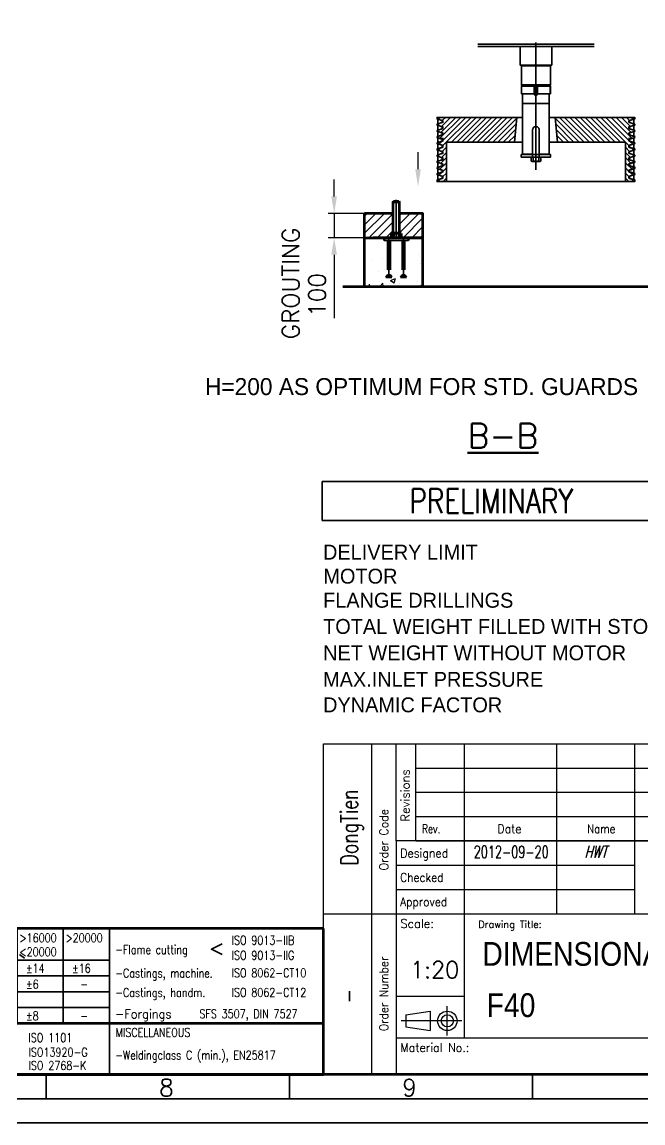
# Model space of a CAD drawing. Extents: x 0 to 11880, y 0 to 8400.
# Drawn here: x 6840 to 9395, y 0 to 4528 of the extents above; entities that cross this region are included whole.
import ezdxf
from ezdxf.enums import TextEntityAlignment as Align

# ---------------------------------------------------------------- set-up
doc = ezdxf.new("R2010")
doc.units = 0
doc.header["$LTSCALE"] = 20
for name, pattern in [('ACAD_ISO02W100', [15, 12, -3]), ('ACAD_ISO08W100', [36, 24, -3, 6, -3]), ('DASHDOT', [1.2, 1, -0.095, 0.01, -0.095])]:
    doc.linetypes.add(name, pattern=pattern)
doc.layers.get('0').update_dxf_attribs({"linetype": 'CONTINUOUS'})
doc.layers.get('DEFPOINTS').update_dxf_attribs({"linetype": 'CONTINUOUS'})
for name, color, linetype in [('10', 3, 'CONTINUOUS'), ('20', 4, 'CONTINUOUS'), ('AHL-CON-35', 3, 'CONTINUOUS'), ('schriftfeld', 7, 'CONTINUOUS')]:
    doc.layers.add(name, color=color, linetype=linetype)
for name, color, linetype, lineweight in [('M_EQUIP_D1', 3, 'CONTINUOUS', 35), ('M_EQUIP_E3', 3, 'CONTINUOUS', 35), ('M_EQUIP_E5', 2, 'ACAD_ISO02W100', 50), ('M_EQUIP_E7', 7, 'CONTINUOUS', 70), ('M_EQUIP_H_', 4, 'CONTINUOUS', 25), ('M_EQUIP_TA5', 2, 'CONTINUOUS', 50), ('Y_______B1', 3, 'CONTINUOUS', 35)]:
    doc.layers.add(name, color=color, linetype=linetype, lineweight=lineweight)
doc.styles.add('Drawing NO', font='arial.ttf')
doc.styles.add('S', font='simplex.shx', dxfattribs={"width": 0.8})
doc.styles.add('SIMPLEX', font='simplex.shx')
doc.styles.add('TXT', font='TXT')
doc.dimstyles.new('NORDIC', dxfattribs={"dimscale": 20, "dimtxt": 3.5, "dimasz": 3.5, "dimexe": 1.25, "dimexo": 0, "dimgap": 0.6, "dimtad": 0, "dimdec": 0, "dimdsep": 46, "dimtxsty": 'SIMPLEX', "dimcen": 0, "dimclrd": 3, "dimclre": 3, "dimclrt": 3, "dimadec": 0, "dimazin": 0, "dimtfac": 1, "dimtdec": 3, "dimtmove": 0, "dimatfit": 3, "dimfxl": 1, "dimtvp": 1, "dimtolj": 1, "dimtzin": 0, "dimarcsym": 0})

# ---------------------------------------------------------------- blocks, each defined once
blk = doc.blocks.new('*X10')
at = {"color": 0, "linetype": 'Continuous'}
for p, q in [((21123.6, 13363), (21123.6, 13363)), ((21220.5, 13396.5), (21220.5, 13396.5)), ((21273.9, 13378.2), (21273.9, 13378.2)), ((21084.4, 13353.3), (21084.4, 13353.3)), ((21145.1, 13313.1), (21145.1, 13313.1)), ((21282.2, 13340), (21282.2, 13340)), ((21283.8, 13356.2), (21283.8, 13356.2)), ((21107.3, 13310), (21107.3, 13310)), ((21157.9, 13272.4), (21178.9, 13280.5)), ((21157.9, 13272.4), (21172.8, 13262.4)), ((21172.9, 13262.3), (21178.9, 13280.5)), ((21270, 13269.8), (21270, 13269.8)), ((21072.2, 13253.5), (21071.6, 13256.7)), ((21071.6, 13253.6), (21072.2, 13253.5)), ((21113.6, 13248), (21126.9, 13261.8)), ((21128.5, 13248), (21126.9, 13261.8)), ((21194.9, 13259.9), (21194.9, 13259.9)), ((21279.3, 13248), (21283.9, 13253.5)), ((21284.9, 13248), (21283.9, 13253.5))]:
    blk.add_line(p, q, dxfattribs=at)
blk = doc.blocks.new('*D50')
at = {"layer": 'DEFPOINTS', "color": 0, "linetype": 'Continuous', "lineweight": 25, "transparency": 16777216}
for p in [(8249.7, 3741), (8124.3, 3641), (8249.7, 3641)]:
    blk.add_point(p, dxfattribs=at)
at = {"layer": 'M_EQUIP_D1', "color": 3, "linetype": 'Continuous', "lineweight": -2, "transparency": 16777216}
for p, q in [((8124.3, 3811), (8124.3, 3881)), ((8249.7, 3741), (8099.3, 3741)), ((8124.3, 3741), (8124.3, 3641)), ((8249.7, 3641), (8099.3, 3641)), ((8124.3, 3571), (8124.3, 3310.4))]:
    blk.add_line(p, q, dxfattribs=at)
at = {"layer": 'M_EQUIP_D1', "color": 3, "linetype": 'Continuous', "lineweight": 25, "transparency": 16777216}
for points in [[(8112.7, 3811), (8136, 3811), (8124.3, 3741)], [(8112.7, 3571), (8136, 3571), (8124.3, 3641)]]:
    blk.add_solid(points, dxfattribs=at)
at = {"layer": 'M_EQUIP_D1', "color": 3, "linetype": 'Continuous', "transparency": 16777216, "insert": (8054.3, 3405.7), "char_height": 70, "attachment_point": 5, "rotation": 90, "style": 'SIMPLEX'}
blk.add_mtext('\\A1;100', dxfattribs=at)
blk = doc.blocks.new('AS_STATUS2')
at = {"color": 7, "linetype": 'Continuous'}
for p, q in [((-35, 4), (35, 4)), ((-35, 4), (-35, -4)), ((35, 4), (35, -4)), ((-35, -4), (35, -4))]:
    blk.add_line(p, q, dxfattribs=at)
at = {"color": 2, "linetype": 'Continuous', "style": 'S', "width": 0.8}
blk.add_attdef('STATUS', text='', height=5, dxfattribs=at).set_placement((-0.16, 0), align=Align.MIDDLE)
blk = doc.blocks.new('A$C29D363F0')
at = {"color": 3, "linetype": 'Continuous', "lineweight": 35}
for p, q in [((347, 10), (347, 5)), ((397, 10), (397, 5)), ((447, 10), (447, 5))]:
    blk.add_line(p, q, dxfattribs=at)
for points in [[(594, 0), (0, 0), (0, 420), (594, 420)], [(589, 5), (15, 5), (15, 415), (589, 415)]]:
    blk.add_lwpolyline(points, close=True, dxfattribs=at)
at = {"color": 7, "linetype": 'Continuous', "lineweight": 70}
blk.add_lwpolyline([(584, 10), (20, 10), (20, 410), (584, 410)], close=True, dxfattribs=at)
at = {"color": 3, "linetype": 'Continuous', "lineweight": 35, "style": 'S'}
for s, p in [('8', (370.21, 5.51)), ('9', (420.21, 5.51))]:
    blk.add_text(s, height=3.5, dxfattribs=at).set_placement(p)
blk = doc.blocks.new('A$C6EAD2A84')
at = {"layer": '10', "color": 3}
blk.add_line((0, 68), (180, 68), dxfattribs=at)
at = {"layer": 'schriftfeld', "color": 3}
for p, q in [((0, 0), (0, 68)), ((10, 0), (10, 68)), ((15, 48), (15, 68)), ((19, 48), (19, 68)), ((29, 68), (29, 7.5)), ((48, 68), (48, 33)), ((64, 68), (64, 33)), ((19, 48), (179, 48)), ((0, 33), (180, 33)), ((29, 16), (15, 16)), ((17, 12.25), (22, 13)), ((17, 12.25), (17, 9.75)), ((22, 13), (22, 9)), ((17, 9.75), (22, 9)), ((15, 7.5), (180, 7.5)), ((15, 0), (0, 0))]:
    blk.add_line(p, q, dxfattribs=at)
at = {"layer": 'schriftfeld', "color": 4}
for p, q in [((19, 63), (141, 63)), ((19, 58), (141, 58)), ((19, 53), (141, 53)), ((15, 43), (64, 43)), ((15, 38), (64, 38))]:
    blk.add_line(p, q, dxfattribs=at)
at = {"layer": 'schriftfeld', "color": 1}
for p, q in [((15, 48), (15, 0)), ((180, 48), (15, 48)), ((15, 0), (180, 0)), ((15, 0), (180, 0))]:
    blk.add_line(p, q, dxfattribs=at)
at = {"layer": 'schriftfeld', "color": 4, "linetype": 'DASHDOT'}
for p, q in [((25.5, 8), (25.5, 14)), ((23, 11), (16, 11)), ((28.5, 11), (22.5, 11))]:
    blk.add_line(p, q, dxfattribs=at)
at = {"layer": 'schriftfeld', "color": 3}
for radius in [2, 1.25]:
    blk.add_circle((25.5, 11), radius, dxfattribs=at)
at = {"layer": 'schriftfeld', "color": 4, "style": 'SIMPLEX', "width": 0.979218}
blk.add_text('Revisions', height=1.8, rotation=90, dxfattribs=at).set_placement((17.75, 51.94))
at = {"layer": 'schriftfeld', "color": 4, "style": 'SIMPLEX'}
for s, width, p in [('Order Code', 0.920666, (13.34, 48.25)), ('Order Number', 0.895801, (13.34, 16.54))]:
    blk.add_text(s, height=1.8, rotation=90, dxfattribs=dict(at, width=width)).set_placement(p, align=Align.CENTER)
for s, height, width, p in [(' Rev.', 1.8, 0.753846, (19.37, 49.6)), ('Date', 1.8, 0.913107, (35.82, 49.6)), ('Name', 1.8, 0.84165, (54.3, 49.6)), ('Designed', 1.8, 0.920189, (15.82, 44.6)), ('Checked', 1.8, 0.890323, (15.82, 39.6)), ('Approved', 1.8, 0.890323, (15.82, 34.6)), ('Scale:', 1.8, 0.962526, (15.84, 30.1)), ('Drawing Title:', 1.5, 0.972519, (31.86, 30.1)), ('Material No.:', 1.8, 0.929773, (15.83, 4.6))]:
    blk.add_text(s, height=height, dxfattribs=dict(at, width=width)).set_placement(p)
blk = doc.blocks.new('AS_GENTOL_EN_M_C1')
at = {"color": 3, "linetype": 'Continuous', "lineweight": 35}
for p, q in [((-175, 30), (-175, 23.5)), ((-163, 30), (-163, 10.5)), ((-154, 30), (-154, 10.5)), ((-145, 30), (-145, 0)), ((-136, 30), (-136, 10.5)), ((-127, 30), (-127, 10.5)), ((-118, 30), (-118, 10.5)), ((-109, 30), (-109, 10.5)), ((-100, 30), (-100, 10.5)), ((-91, 30), (-91, 0)), ((-82, 30), (-82, 10.5)), ((-72.5, 30), (-72.5, 10.5)), ((-63, 30), (-63, 10.5)), ((-53.5, 30), (-53.5, 10.5)), ((-44, 30), (-44, 0)), ((-210, 23.5), (-44, 23.5)), ((-161.17, 24.76), (-160.1, 24)), ((-152.12, 24.67), (-150.96, 23.89)), ((-143.11, 24.73), (-141.98, 23.99)), ((-134.1, 24.64), (-133.01, 23.93)), ((-125.34, 24.64), (-124.3, 23.98)), ((-117.01, 24.71), (-115.94, 23.91)), ((-108.07, 24.71), (-106.96, 23.93)), ((-99.07, 24.71), (-97.96, 23.93)), ((-90.07, 24.71), (-88.96, 23.93)), ((-81.51, 24.67), (-80.51, 23.91)), ((-72.01, 24.67), (-71.01, 23.91)), ((-62.51, 24.67), (-61.51, 23.91)), ((-210, 20.25), (-44, 20.25)), ((-210, 17), (-44, 17)), ((-210, 13.75), (-44, 13.75)), ((-148.98, 1.3), (-147.92, 2.12))]:
    blk.add_line(p, q, dxfattribs=at)
at = {"color": 7, "linetype": 'Continuous', "lineweight": 70}
blk.add_line((-210, 10.5), (0, 10.5), dxfattribs=at)
blk.add_lwpolyline([(0, 30), (-210, 30), (-210, 0), (0, 0)], close=True, dxfattribs=at)
at = {"color": 3, "linetype": 'Continuous', "lineweight": 35}
blk.add_lwpolyline([(-20.8, 26.84), (-23.03, 25.73), (-20.8, 24.62)], dxfattribs=at)
at = {"color": 7, "linetype": 'Continuous', "lineweight": 70, "style": 'S', "width": 0.8}
blk.add_text('GENERAL TOLERANCES', height=2, dxfattribs=at).set_placement((-209.31, 27.14))
at = {"color": 3, "linetype": 'Continuous', "lineweight": 35, "style": 'S', "width": 0.8}
for s, p in [('Nominal', (-174.03, 26.94)), ('>0.5', (-161.2, 27.16)), ('>3', (-152.13, 27.16)), ('>6', (-143.12, 27.16)), ('>30', (-134.2, 27.16)), ('>120', (-125.4, 27.16)), ('>400', (-117.1, 27.16)), ('>1000', (-108.1, 27.16)), ('>2000', (-99.1, 27.16)), ('>4000', (-90.1, 27.16)), ('>8000', (-81.54, 27.16)), ('>12000', (-72.04, 27.16)), ('>16000', (-62.54, 27.16)), ('>20000', (-53.04, 27.16)), ('ISO 9013-IIB', (-18.89, 26.67)), ('measure', (-174.03, 24.35)), ('<3', (-161.21, 24.35)), ('<6', (-152.16, 24.35)), ('<30', (-143.12, 24.34)), ('<120', (-134.2, 24.34)), ('<400', (-125.4, 24.34)), ('<1000', (-117.1, 24.32)), ('<2000', (-108.1, 24.32)), ('<4000', (-99.1, 24.32)), ('<8000', (-90.1, 24.32)), ('<12000', (-81.54, 24.28)), ('<16000', (-72.04, 24.28)), ('<20000', (-62.54, 24.28)), ('-Flame cutting', (-42.82, 24.75)), ('ISO 9013-IIG', (-18.89, 23.57)), ('-Welding', (-208.3, 21.03)), ('%%p1', (-161.19, 20.91)), ('%%p1', (-152.14, 20.91)), ('%%p1', (-143.14, 20.91)), ('%%p2', (-134.17, 20.91)), ('%%p2', (-125.12, 20.91)), ('%%p3', (-116.13, 20.91)), ('%%p4', (-107.13, 20.91)), ('%%p6', (-98.13, 20.91)), ('%%p8', (-89.13, 20.91)), ('%%p10', (-80.19, 20.91)), ('%%p12', (-70.69, 20.91)), ('%%p14', (-61.19, 20.91)), ('%%p16', (-51.69, 20.91)), ('ISO13920-B', (-180.55, 20.67)), ('-Castings, machine.', (-42.82, 19.93)), ('ISO 8062-CT10', (-18.89, 19.96)), ('-Machining', (-208.3, 17.6)), ('ISO 2768-m', (-180.54, 17.73)), ('%%p0.1', (-161.19, 17.63)), ('%%p0.1', (-152.14, 17.63)), ('%%p0.2', (-143.14, 17.63)), ('%%p0.3', (-134.15, 17.63)), ('%%p0.5', (-125.13, 17.63)), ('%%p0.8', (-116.12, 17.63)), ('%%p1.2', (-107.14, 17.63)), ('%%p2', (-98.12, 17.63)), ('%%p3', (-89.12, 17.63)), ('%%p4', (-80.22, 17.63)), ('%%p5', (-70.72, 17.63)), ('%%p6', (-61.18, 17.63)), ('-', (-49.99, 17.63)), ('-Chamfers, radius', (-208.29, 14.54)), ('ISO 2768-m', (-180.54, 14.48)), ('%%p0.2', (-161.19, 14.38)), ('%%p0.5', (-152.14, 14.38)), ('%%p1.0', (-143.14, 14.38)), ('-Castings, handm.', (-42.82, 15.92)), ('ISO 8062-CT12', (-18.89, 15.95)), ('-Cutting, bending', (-208.29, 11.27)), ('ISO 2768-c', (-180.56, 11.15)), ('%%p0.2', (-161.19, 11.13)), ('%%p0.3', (-152.14, 11.13)), ('%%p0.5', (-143.14, 11.13)), ('%%p0.8', (-134.15, 11.13)), ('%%p1.2', (-125.13, 11.13)), ('%%p2', (-116.12, 11.13)), ('%%p3', (-107.12, 11.13)), ('%%p4', (-98.12, 11.13)), ('%%p5', (-89.12, 11.13)), ('%%p6', (-80.22, 11.13)), ('%%p7', (-70.72, 11.13)), ('%%p8', (-61.18, 11.13)), ('-', (-49.99, 11.13)), ('SFS 3507, DIN 7527', (-25.49, 11.55)), ('-Surface roughness ', (-132.34, 6.71)), ('ISO 1302-Ra', (-106.51, 6.66)), ('-Symbols', (-78.17, 6.65)), ('ISO 1101', (-60.68, 6.65)), ('-Welding', (-208.3, 4.57)), ('ISO13920-B', (-194.65, 4.48)), ('-Bending<', (-178.51, 2.98)), ('ISO 2768-c', (-166.12, 4.5)), ('s<4', (-150.22, 4.5)), ('-Welding symbols', (-132.33, 3.73)), ('ISO 2553', (-106.51, 3.62)), ('-Welding', (-78.16, 3.64)), ('ISO13920-G', (-60.67, 3.64)), ('-Weldingclass C (min.), EN25817', (-42.82, 3.06)), ('-Machining', (-208.29, 1.55)), ('ISO 2768-m', (-194.63, 1.55)), ('ISO 2768-v', (-166.12, 1.68)), ('s>4', (-150.22, 1.68)), ('-Tolerancing', (-132.33, 0.98)), ('ISO 8015', (-106.51, 0.87)), ('-Machining', (-78.16, 0.91)), ('ISO 2768-K', (-60.67, 0.9))]:
    blk.add_text(s, height=1.8, dxfattribs=at).set_placement(p)
at = {"color": 2, "linetype": 'Continuous', "lineweight": 50, "style": 'S', "width": 0.8}
for s, p in [('LINEAR DIMENSIONS', (-209.42, 24.15)), ('ANGULAR DIMENSIONS', (-209.49, 7.83)), ('SYMBOLS', (-144.46, 7.86)), ('GEOM.TOL.', (-90.19, 7.77)), ('MISCELLANEOUS', (-42.72, 7.72))]:
    blk.add_text(s, height=1.8, dxfattribs=at).set_placement(p)
at = {"color": 3, "linetype": 'Continuous', "lineweight": 35, "style": 'S', "width": 0.889648}
blk.add_text('-Forgings', height=1.8, dxfattribs=at).set_placement((-42.85, 11.52), (-31.26, 11.52), align=Align.FIT)

msp = doc.modelspace()

# ---------------------------------------------------------------- linework, layer by layer
at = {"color": 3, "linetype": 'ByBlock'}
msp.add_line((8469.7, 3922.7), (8469.7, 3992.7), dxfattribs=at)
msp.add_solid([(8458, 3922.7), (8481.3, 3922.7), (8469.7, 3852.7)], dxfattribs=at)
at = {"layer": 'M_EQUIP_E3', "color": 3, "linetype": 'ACAD_ISO08W100', "lineweight": 35}
for p, q in [((8954.7, 4444.2), (8954.7, 3920.5)), ((8249.7, 3659.4), (8331.3, 3741)), ((8249.7, 3694.7), (8296, 3741)), ((8249.7, 3730.1), (8260.6, 3741)), ((8266.7, 3641), (8366.7, 3741)), ((8391.7, 3730.7), (8402, 3741)), ((8391.7, 3695.3), (8409.7, 3713.3)), ((8409.7, 3677.9), (8472.8, 3741)), ((8409.7, 3713.3), (8437.4, 3741)), ((8409.7, 3642.6), (8489.7, 3722.6)), ((8302, 3641), (8367.7, 3706.7)), ((8337.4, 3641), (8367.7, 3671.3)), ((8391.7, 3659.9), (8409.7, 3677.9)), ((8443.5, 3641), (8489.7, 3687.2)), ((8408.1, 3641), (8409.7, 3642.6)), ((8478.8, 3641), (8489.7, 3651.9))]:
    msp.add_line(p, q, dxfattribs=at)
at = {"layer": 'M_EQUIP_E3', "color": 3, "linetype": 'Continuous', "lineweight": 35}
for p, q in [((8954.7, 4444.2), (8954.7, 3920.5)), ((8895.7, 4265.8), (8895.7, 4233)), ((9013.6, 4265.8), (9013.6, 4233)), ((8954.7, 4193), (8899.7, 4193)), ((8954.6, 4193), (9009.6, 4193)), ((8553.2, 4128.4), (8560.9, 4136)), ((8559.5, 4049.9), (8645.7, 4136)), ((8624.5, 4136), (8562.8, 4074.3)), ((8586.2, 4136), (8821.2, 4136)), ((8755.8, 4034), (8857.8, 4136)), ((8875.8, 4132.8), (8777.1, 4034)), ((8899.7, 4136), (8821.2, 4136)), ((9009.7, 4136), (9088.2, 4136)), ((9033.6, 4132.8), (9132.3, 4034)), ((9153.5, 4034), (9051.5, 4136)), ((9323.2, 4136), (9088.2, 4136)), ((9349.8, 4049.9), (9263.6, 4136)), ((9284.9, 4136), (9346.6, 4074.3)), ((9356.1, 4128.4), (9348.5, 4136)), ((8798.3, 4034), (8873.5, 4109.2)), ((8871.1, 4085.7), (8819.5, 4034)), ((9111.1, 4034), (9035.9, 4109.2)), ((9038.2, 4085.7), (9089.9, 4034)), ((8574, 4049.5), (8558.3, 4049.5)), ((8840.7, 4034), (8868.8, 4062.1)), ((8866.4, 4038.6), (8861.9, 4034)), ((9068.7, 4034), (9040.6, 4062.1)), ((9042.9, 4038.6), (9047.4, 4034)), ((9335.4, 4049.5), (9351.1, 4049.5)), ((8954.3, 3955.1), (8938.6, 3955.1)), ((8942.8, 3957.2), (8942.8, 3971.9)), ((8955.1, 3955.1), (8970.8, 3955.1)), ((8966.6, 3957.2), (8966.6, 3971.9)), ((9361.2, 3952.7), (9337.2, 3944.9)), ((9337.2, 3944.9), (9337.2, 3938.5)), ((9337.2, 3938.5), (9361.2, 3930.7)), ((9361.2, 3927.2), (9337.2, 3919.4)), ((9337.2, 3919.4), (9337.2, 3913)), ((9337.2, 3913), (9361.2, 3905.2)), ((9361.2, 3930.7), (9361.2, 3927.2)), ((8954.7, 3872), (8763.8, 3872)), ((8954.7, 3872), (9145.5, 3872))]:
    msp.add_line(p, q, dxfattribs=at)
at = {"layer": 'M_EQUIP_E3', "color": 3, "linetype": 'ACAD_ISO08W100', "lineweight": 35, "ltscale": 0.5}
for p, q in [((8954.7, 4437.2), (8715.3, 4437.2)), ((8954.7, 4427.3), (8715.3, 4427.3)), ((8954.7, 4437.2), (9194, 4437.2)), ((8954.7, 4427.3), (9194, 4427.3)), ((8379.7, 3635), (8379.7, 3797)), ((8349.7, 3641), (8349.7, 3479)), ((8409.7, 3641), (8409.7, 3479))]:
    msp.add_line(p, q, dxfattribs=at)
at = {"layer": 'M_EQUIP_E3', "linetype": 'Continuous'}
for p, q in [((8369.2, 3661.3), (8369.2, 3791)), ((8390.2, 3661.3), (8390.2, 3791))]:
    msp.add_line(p, q, dxfattribs=at)
at = {"layer": 'M_EQUIP_E3', "linetype": 'ACAD_ISO02W100', "ltscale": 0.5}
for p, q in [((8429.7, 3629), (8329.7, 3629)), ((8343.7, 3629), (8343.7, 3486.7)), ((8355.7, 3629), (8355.7, 3486.7)), ((8403.7, 3629), (8403.7, 3486.7)), ((8415.7, 3629), (8415.7, 3486.7))]:
    msp.add_line(p, q, dxfattribs=at)
at = {"layer": 'M_EQUIP_E3', "color": 3, "linetype": 'Continuous', "lineweight": 35}
for points in [[(8954.7, 4351), (8889.7, 4351), (8889.7, 4427.3)], [(8954.6, 4351), (9019.6, 4351), (9019.6, 4427.3)], [(8954.7, 4270), (8894.7, 4270), (8894.7, 4348.3), (8954.7, 4348.3)], [(8954.6, 4270), (9014.6, 4270), (9014.6, 4348.3), (8954.6, 4348.3)], [(8947.7, 4233), (8894.7, 4233), (8894.7, 4264), (8947.7, 4264)], [(8961.6, 4233), (9014.6, 4233), (9014.6, 4264), (8961.6, 4264)], [(8548.2, 3878.5), (8548.2, 3872), (8586.2, 3872), (8586.2, 4034), (8821.2, 4034), (8821.2, 4034), (8865.9, 4034), (8876, 4136), (8821.2, 4136), (8821.2, 4136), (8586.2, 4136), (8586.2, 4136), (8548.2, 4136), (8548.2, 4130), (8572.2, 4122.2), (8572.2, 4115.8), (8548.2, 4108), (8548.2, 4104.5), (8572.2, 4096.7), (8572.2, 4090.3), (8548.2, 4082.5)], [(8551.3, 4129), (8569.1, 4123.2), (8569.1, 4114.8), (8551.3, 4109), (8551.3, 4129)], [(8566, 4098.8), (8603.3, 4136)], [(8582.1, 4136), (8569.2, 4123.2)], [(8572.2, 4020.1), (8688.1, 4136)], [(8666.9, 4136), (8572.2, 4041.3)], [(8709.3, 4136), (8607.3, 4034)], [(8628.6, 4034), (8730.6, 4136)], [(8751.8, 4136), (8649.8, 4034)], [(8671, 4034), (8773, 4136)], [(8794.2, 4136), (8692.2, 4034)], [(8713.4, 4034), (8815.4, 4136)], [(8836.6, 4136), (8734.6, 4034)], [(8899.7, 4136), (8876, 4136), (8865.9, 4034), (8899.7, 4034), (8899.7, 4136)], [(9009.7, 4136), (9033.3, 4136), (9043.4, 4034), (9009.7, 4034), (9009.7, 4136)], [(9361.2, 3878.5), (9361.2, 3872), (9323.2, 3872), (9323.2, 4034), (9088.2, 4034), (9088.2, 4034), (9043.4, 4034), (9033.3, 4136), (9088.2, 4136), (9088.2, 4136), (9323.2, 4136), (9323.2, 4136), (9361.2, 4136), (9361.2, 4130), (9337.2, 4122.2), (9337.2, 4115.8), (9361.2, 4108), (9361.2, 4104.5), (9337.2, 4096.7), (9337.2, 4090.3), (9361.2, 4082.5)], [(9072.7, 4136), (9174.7, 4034)], [(9195.9, 4034), (9093.9, 4136)], [(9115.1, 4136), (9217.1, 4034)], [(9238.4, 4034), (9136.4, 4136)], [(9157.6, 4136), (9259.6, 4034)], [(9280.8, 4034), (9178.8, 4136)], [(9200, 4136), (9302, 4034)], [(9337.1, 4020.1), (9221.2, 4136)], [(9242.4, 4136), (9337.1, 4041.3)], [(9343.3, 4098.8), (9306.1, 4136)], [(9327.3, 4136), (9340.1, 4123.2)], [(9358.1, 4129), (9340.3, 4123.2), (9340.3, 4114.8), (9358.1, 4109), (9358.1, 4129)], [(8548.2, 4081), (8550.5, 4083.3)], [(8548.2, 4082.5), (8548.2, 4079), (8572.2, 4071.2), (8572.2, 4064.8), (8548.2, 4057)], [(8556.9, 4110.8), (8550, 4104)], [(8569.1, 4097.7), (8551.3, 4103.5), (8551.3, 4083.5), (8569.1, 4089.3), (8569.1, 4097.7)], [(8569.1, 4072.2), (8551.3, 4078), (8551.3, 4058), (8569.1, 4063.8), (8569.1, 4072.2)], [(9361.2, 4082.5), (9361.2, 4079), (9337.2, 4071.2), (9337.2, 4064.8), (9361.2, 4057)], [(9340.3, 4097.7), (9358.1, 4103.5), (9358.1, 4083.5), (9340.3, 4089.3), (9340.3, 4097.7)], [(9340.3, 4072.2), (9358.1, 4078), (9358.1, 4058), (9340.3, 4063.8), (9340.3, 4072.2)], [(9352.5, 4110.8), (9359.3, 4104)], [(9361.1, 4081), (9358.8, 4083.3)], [(8548.2, 4057), (8548.2, 4053.5), (8572.2, 4045.7), (8572.2, 4039.3), (8548.2, 4031.5)], [(8548.2, 4031.5), (8548.2, 4028), (8572.2, 4020.2), (8572.2, 4013.8), (8548.2, 4006), (8548.2, 4002.5), (8572.2, 3994.7), (8572.2, 3988.3), (8548.2, 3980.5)], [(8569.1, 4046.7), (8551.3, 4052.5), (8551.3, 4032.5), (8569.1, 4038.3), (8569.1, 4046.7)], [(8569.2, 4038.3), (8556.3, 4025.4)], [(9361.2, 4057), (9361.2, 4053.5), (9337.2, 4045.7), (9337.2, 4039.3), (9361.2, 4031.5)], [(9361.2, 4031.5), (9361.2, 4028), (9337.2, 4020.2), (9337.2, 4013.8), (9361.2, 4006), (9361.2, 4002.5), (9337.2, 3994.7), (9337.2, 3988.3), (9361.2, 3980.5)], [(9340.1, 4038.3), (9353, 4025.4)], [(9340.3, 4046.7), (9358.1, 4052.5), (9358.1, 4032.5), (9340.3, 4038.3), (9340.3, 4046.7)], [(8569.1, 4021.2), (8551.3, 4027), (8551.3, 4007), (8569.1, 4012.8), (8569.1, 4021.2)], [(8569.1, 3995.7), (8551.3, 4001.5), (8551.3, 3981.5), (8569.1, 3987.3), (8569.1, 3995.7)], [(8553.1, 4001), (8562.9, 4010.8)], [(8565.8, 3971.3), (8586.2, 3991.7)], [(8586.2, 4012.9), (8569.1, 3995.8)], [(8940.7, 3983), (8901.7, 3983), (8899.7, 3985), (8940.7, 3985)], [(8968.6, 3983), (9007.6, 3983), (9009.6, 3985), (8968.6, 3985)], [(9323.1, 4012.9), (9340.3, 3995.8)], [(9343.5, 3971.3), (9323.1, 3991.7)], [(9340.3, 4021.2), (9358.1, 4027), (9358.1, 4007), (9340.3, 4012.8), (9340.3, 4021.2)], [(9340.3, 3995.7), (9358.1, 4001.5), (9358.1, 3981.5), (9340.3, 3987.3), (9340.3, 3995.7)], [(9356.3, 4001), (9346.5, 4010.8)], [(8548.2, 3980.5), (8548.2, 3977), (8572.2, 3969.2), (8572.2, 3962.8), (8548.2, 3955), (8548.2, 3951.5), (8572.2, 3943.7), (8572.2, 3937.3), (8548.2, 3929.5)], [(8548.2, 3953.7), (8550.2, 3955.7)], [(8556.5, 3983.2), (8549.8, 3976.5)], [(8569.1, 3970.2), (8551.3, 3976), (8551.3, 3956), (8569.1, 3961.8), (8569.1, 3970.2)], [(8569.1, 3944.7), (8551.3, 3950.5), (8551.3, 3930.5), (8569.1, 3936.3), (8569.1, 3944.7)], [(8559.4, 3922.4), (8586.2, 3949.3)], [(8586.2, 3970.5), (8562.6, 3946.9)], [(8941.2, 3972.8), (8941.2, 3982.8), (8894.2, 3982.8), (8894.2, 3972.8), (8954.3, 3972.8)], [(8954.3, 3972.8), (8936.2, 3972.8), (8936.2, 3971.9)], [(8968.2, 3972.8), (8968.2, 3982.8), (9015.2, 3982.8), (9015.2, 3972.8), (8955.1, 3972.8)], [(8955.1, 3972.8), (8973.2, 3972.8), (8973.2, 3971.9)], [(9323.1, 3970.5), (9346.7, 3946.9)], [(9350, 3922.4), (9323.1, 3949.3)], [(9361.2, 3980.5), (9361.2, 3977), (9337.2, 3969.2), (9337.2, 3962.8), (9361.2, 3955), (9361.2, 3951.5), (9337.2, 3943.7), (9337.2, 3937.3), (9361.2, 3929.5)], [(9340.3, 3970.2), (9358.1, 3976), (9358.1, 3956), (9340.3, 3961.8), (9340.3, 3970.2)], [(9340.3, 3944.7), (9358.1, 3950.5), (9358.1, 3930.5), (9340.3, 3936.3), (9340.3, 3944.7)], [(9352.8, 3983.2), (9359.5, 3976.5)], [(9361.1, 3953.7), (9359.2, 3955.7)], [(8548.2, 3929.5), (8548.2, 3926), (8572.2, 3918.2), (8572.2, 3911.8), (8548.2, 3904), (8548.2, 3900.5), (8572.2, 3892.7), (8572.2, 3886.3), (8548.2, 3878.5)], [(8569.1, 3919.2), (8551.3, 3925), (8551.3, 3905), (8569.1, 3910.8), (8569.1, 3919.2)], [(8569.1, 3893.7), (8551.3, 3899.5), (8551.3, 3879.5), (8569.1, 3885.3), (8569.1, 3893.7)], [(8568.9, 3910.7), (8556.1, 3898)], [(8572.1, 3892.8), (8586.2, 3906.9)], [(8586.2, 3928.1), (8572.2, 3914.1)], [(9323.1, 3928.1), (9337.1, 3914.1)], [(9337.2, 3892.8), (9323.1, 3906.9)], [(9361.2, 3929.5), (9361.2, 3926), (9337.2, 3918.2), (9337.2, 3911.8), (9361.2, 3904), (9361.2, 3900.5), (9337.2, 3892.7), (9337.2, 3886.3), (9361.2, 3878.5)], [(9340.3, 3919.2), (9358.1, 3925), (9358.1, 3905), (9340.3, 3910.8), (9340.3, 3919.2)], [(9340.3, 3893.7), (9358.1, 3899.5), (9358.1, 3879.5), (9340.3, 3885.3), (9340.3, 3893.7)], [(9340.4, 3910.7), (9353.2, 3898)], [(8551.4, 3872), (8562.6, 3883.2)], [(8586.2, 3885.6), (8572.6, 3872)], [(8954.6, 3872), (8586.2, 3872), (8821.2, 3872)], [(8954.8, 3872), (9323.2, 3872), (9088.2, 3872)], [(9323.1, 3885.6), (9336.7, 3872)], [(9357.9, 3872), (9346.8, 3883.2)]]:
    msp.add_lwpolyline(points, dxfattribs=at)
at = {"layer": 'M_EQUIP_E3', "color": 3, "linetype": 'Continuous'}
for points in [[(8894.7, 4348.3), (8894.7, 4348.3), (8894.9, 4348.6), (8894.9, 4348.6), (8895, 4348.9), (8895.1, 4349.2), (8895.1, 4349.5), (8895.1, 4349.9), (8894.9, 4350.2), (8894.7, 4350.5), (8894.4, 4350.8), (8894.1, 4350.9), (8893.5, 4351), (8889.7, 4351)], [(9014.6, 4348.3), (9014.6, 4348.3), (9014.4, 4348.6), (9014.4, 4348.6), (9014.3, 4348.9), (9014.2, 4349.2), (9014.2, 4349.5), (9014.3, 4349.9), (9014.4, 4350.2), (9014.6, 4350.5), (9014.9, 4350.8), (9015.2, 4350.9), (9015.8, 4351), (9019.6, 4351)], [(8894.7, 4264), (8897.2, 4268.2), (8897.2, 4268.2), (8897.3, 4268.4), (8897.3, 4268.7), (8897.3, 4268.9), (8897.3, 4269.2), (8897.2, 4269.4), (8897, 4269.6), (8896.8, 4269.8), (8896.6, 4269.9), (8896.1, 4270), (8894.7, 4270)], [(8954.7, 4226), (8954.7, 4226), (8954.7, 4226), (8953.7, 4226.1), (8952.7, 4226.3), (8951.7, 4226.7), (8950.7, 4227.3), (8949.8, 4228.1), (8949.1, 4229), (8948.5, 4229.9), (8948.1, 4231), (8947.7, 4233), (8947.7, 4263), (8947.7, 4263), (8947.8, 4264), (8948.1, 4265.1), (8948.5, 4266.1), (8949.1, 4267.1), (8949.8, 4268), (8950.7, 4268.7), (8951.7, 4269.3), (8952.7, 4269.7), (8954.7, 4270), (8954.7, 4270)], [(8954.6, 4226), (8954.6, 4226), (8954.6, 4226), (8955.6, 4226.1), (8956.7, 4226.3), (8957.7, 4226.7), (8958.7, 4227.3), (8959.6, 4228.1), (8960.3, 4229), (8960.9, 4229.9), (8961.3, 4231), (8961.6, 4233), (8961.6, 4263), (8961.6, 4263), (8961.5, 4264), (8961.3, 4265.1), (8960.9, 4266.1), (8960.3, 4267.1), (8959.6, 4268), (8958.7, 4268.7), (8957.7, 4269.3), (8956.7, 4269.7), (8954.6, 4270), (8954.6, 4270)], [(9014.6, 4264), (9012.2, 4268.2), (9012.2, 4268.2), (9012.1, 4268.4), (9012, 4268.7), (9012, 4268.9), (9012.1, 4269.2), (9012.2, 4269.4), (9012.3, 4269.6), (9012.5, 4269.8), (9012.8, 4269.9), (9013.2, 4270), (9014.6, 4270)], [(8899.7, 3985), (8899.7, 4230.6), (8899.7, 4230.6), (8899.7, 4231), (8899.6, 4231.3), (8899.5, 4231.7), (8899.3, 4232), (8899, 4232.3), (8898.7, 4232.6), (8898.4, 4232.8), (8898.1, 4232.9), (8897.3, 4233), (8894.7, 4233)], [(9009.6, 3985), (9009.6, 4230.6), (9009.6, 4230.6), (9009.6, 4231), (9009.7, 4231.3), (9009.8, 4231.7), (9010, 4232), (9010.3, 4232.3), (9010.6, 4232.6), (9010.9, 4232.8), (9011.3, 4232.9), (9012, 4233), (9014.6, 4233)], [(8954.7, 3983), (8940.7, 3983), (8940.7, 4084), (8940.7, 4084), (8940.9, 4086.1), (8941.4, 4088.1), (8942.2, 4090.2), (8943.4, 4092.2), (8944.8, 4093.9), (8946.6, 4095.4), (8948.6, 4096.6), (8950.6, 4097.4), (8954.7, 4098), (8954.7, 4098)], [(8954.6, 3983), (8968.6, 3983), (8968.6, 4084), (8968.6, 4084), (8968.5, 4086.1), (8968, 4088.1), (8967.2, 4090.2), (8966, 4092.2), (8964.5, 4093.9), (8962.7, 4095.4), (8960.8, 4096.6), (8958.7, 4097.4), (8954.6, 4098), (8954.6, 4098)], [(8954.3, 3955.1), (8953.1, 3955.1), (8951.9, 3955.1), (8950.8, 3955.2), (8949.6, 3955.4), (8948.4, 3955.6), (8947.3, 3955.8), (8946.1, 3956.1), (8945, 3956.4), (8942.8, 3957.2), (8942.8, 3957.2), (8942.2, 3956.5), (8941.5, 3955.9), (8940.6, 3955.5), (8939.6, 3955.2), (8938.6, 3955.1), (8937.5, 3955.2), (8936.5, 3955.5), (8935.7, 3955.9), (8934.4, 3957.2), (8934.4, 3971.9), (8954.3, 3971.9)], [(8955.1, 3955.1), (8956.2, 3955.1), (8957.4, 3955.1), (8958.6, 3955.2), (8959.7, 3955.4), (8960.9, 3955.6), (8962.1, 3955.8), (8963.2, 3956.1), (8964.3, 3956.4), (8966.6, 3957.2), (8966.6, 3957.2), (8967.1, 3956.5), (8967.9, 3955.9), (8968.7, 3955.5), (8969.7, 3955.2), (8970.8, 3955.1), (8971.8, 3955.2), (8972.8, 3955.5), (8973.7, 3955.9), (8975, 3957.2), (8975, 3971.9), (8955.1, 3971.9)]]:
    msp.add_lwpolyline(points, dxfattribs=at)
at = {"layer": 'M_EQUIP_E5', "color": 2, "linetype": 'ACAD_ISO02W100', "lineweight": 50}
for p, q in [((8329.7, 3641), (8329.7, 3629)), ((8429.7, 3641), (8429.7, 3629)), ((8343.7, 3486.7), (8337.4, 3479)), ((8337.4, 3479), (8355.7, 3479)), ((8343.7, 3486.7), (8355.7, 3486.7)), ((8355.7, 3486.7), (8362, 3479)), ((8355.7, 3479), (8362, 3479)), ((8403.7, 3486.7), (8397.4, 3479)), ((8403.7, 3479), (8397.4, 3479)), ((8415.7, 3486.7), (8403.7, 3486.7)), ((8422, 3479), (8403.7, 3479)), ((8415.7, 3486.7), (8422, 3479))]:
    msp.add_line(p, q, dxfattribs=at)
at = {"layer": 'M_EQUIP_E7', "linetype": 'Continuous'}
for p, q in [((8367.7, 3788), (8369.2, 3791)), ((8367.7, 3657.9), (8367.7, 3788)), ((8367.7, 3788), (8391.7, 3788)), ((8369.2, 3791), (8390.2, 3791)), ((8390.2, 3791), (8391.7, 3788)), ((8391.7, 3788), (8391.7, 3657.9)), ((8367.7, 3741), (8249.7, 3741)), ((8249.7, 3441), (8249.7, 3741)), ((8489.7, 3641), (8284.7, 3641)), ((8309.7, 3641), (8449.7, 3641)), ((8359.7, 3641), (8459.7, 3641)), ((8489.7, 3441), (8489.7, 3641)), ((8160.7, 3441), (9728.1, 3441))]:
    msp.add_line(p, q, dxfattribs=at)
at = {"layer": 'M_EQUIP_E7', "color": 7, "linetype": 'Continuous', "lineweight": 70}
for p, q in [((8400.6, 3657.9), (8358.8, 3657.9)), ((8358.8, 3657.9), (8358.8, 3643.9)), ((8395.3, 3641.1), (8364, 3641.1)), ((8367.7, 3661.3), (8391.7, 3661.3)), ((8369.2, 3657.9), (8369.2, 3643.9)), ((8390.1, 3657.9), (8390.1, 3643.9)), ((8400.6, 3657.9), (8400.6, 3643.9))]:
    msp.add_line(p, q, dxfattribs=at)
at = {"layer": 'M_EQUIP_E7', "linetype": 'Continuous'}
msp.add_lwpolyline([(8249.7, 3641), (8489.7, 3641), (8489.7, 3741), (8391.7, 3741)], dxfattribs=at)
at = {"layer": 'M_EQUIP_E7', "color": 7, "linetype": 'Continuous', "lineweight": 70}
for centre, radius, start, end in [((8364, 3647.3), 6.27, 213.5819, 326.4181), ((8379.7, 3661.9), 20.9, 239.9733, 300.0267), ((8395.3, 3647.3), 6.27, 213.5819, 326.4181)]:
    msp.add_arc(centre, radius, start, end, dxfattribs=at)

# ---------------------------------------------------------------- block references
at = {"layer": 'M_EQUIP_E7', "lineweight": 35, "xscale": 20, "yscale": 20, "zscale": 20}
for name, p in [('A$C29D363F0', (0, 0)), ('A$C6EAD2A84', (8080, 200))]:
    msp.add_blockref(name, p, dxfattribs=at)
at = {"layer": 'M_EQUIP_H_', "color": 4, "linetype": 'Continuous'}
msp.add_blockref('*X10', (-12801.9, -9807), dxfattribs=at)
at = {"layer": 'Y_______B1', "linetype": 'Continuous', "lineweight": 35, "xscale": 20, "yscale": 20, "zscale": 20}
msp.add_blockref('AS_STATUS2', (8774.7, 2558.6), dxfattribs=at).add_auto_attribs({'STATUS': 'PRELIMINARY'})
at = {"layer": 'Y_______B1', "lineweight": 35, "xscale": 20, "yscale": 20, "zscale": 20}
msp.add_blockref('AS_GENTOL_EN_M_C1', (8080, 200), dxfattribs=at)

# ---------------------------------------------------------------- texts
at = {"color": 1, "style": 'Drawing NO', "width": 0.85}
for s, p in [('DIMENSIONAL DRAWING ', (8734.3, 646.5)), ('F40', (8751.9, 435.7))]:
    msp.add_text(s, height=98, dxfattribs=at).set_placement(p)
at = {"layer": '10', "color": 3, "style": 'SIMPLEX', "width": 0.750376}
for s, p in [('DongTien', (8221.6, 1215.1)), ('-', (8217.8, 521.9))]:
    msp.add_text(s, height=70, rotation=90, dxfattribs=at).set_placement(p, align=Align.CENTER)
at = {"layer": '10', "color": 3, "style": 'SIMPLEX', "width": 0.960632}
msp.add_text('1:20', height=70, dxfattribs=at).set_placement((8437.1, 595.4))
at = {"layer": '20', "color": 4, "style": 'SIMPLEX', "width": 0.679426}
msp.add_text('2012-09-20', height=50, dxfattribs=at).set_placement((8853, 1090), align=Align.CENTER)
at = {"layer": '20', "color": 4, "style": 'SIMPLEX', "oblique": 15, "width": 0.691837}
msp.add_text('HWT', height=50, dxfattribs=at).set_placement((9200.1, 1090), align=Align.CENTER)
at = {"layer": 'AHL-CON-35', "color": 3, "linetype": 'Continuous', "style": 'SIMPLEX'}
msp.add_text('GROUTING', height=70, rotation=90, dxfattribs=at).set_placement((7980.8, 3223.6))
at = {"layer": 'AHL-CON-35', "color": 3, "linetype": 'Continuous', "style": 'TXT'}
for s, height, p in [('H=200 AS OPTIMUM FOR STD. GUARDS', 69.825, (7592.9, 2993.8)), ('MOTOR', 61.25, (8080, 2218.4)), ('FLANGE DRILLINGS', 61.25, (8078.9, 2119.3)), ('TOTAL WEIGHT FILLED WITH STOCK', 61.25, (8078.9, 2011.6)), ('NET WEIGHT WITHOUT MOTOR', 61.25, (8078.9, 1903.1)), ('MAX.INLET PRESSURE', 61.25, (8078.9, 1794)), ('DYNAMIC FACTOR', 61.25, (8078.9, 1689.1))]:
    msp.add_text(s, height=height, dxfattribs=at).set_placement(p)
msp.add_text('DELIVERY LIMIT', height=61.25, dxfattribs=at).set_placement((8078.6, 2298.8), align=Align.BOTTOM_LEFT)
at = {"layer": 'M_EQUIP_TA5', "linetype": 'Continuous', "style": 'SIMPLEX'}
msp.add_text('%%uB-B', height=100, dxfattribs=at).set_placement((8673.2, 2776.8))

# ---------------------------------------------------------------- dimensions: what is measured, and where the dimension line sits
at = {"layer": 'M_EQUIP_D1', "linetype": 'Continuous'}
dim = msp.add_linear_dim(base=(8124.3, 3641), p1=(8249.7, 3741), p2=(8249.7, 3641), angle=90, dimstyle='NORDIC', dxfattribs=at)
dim.commit()
dim.dimension.update_dxf_attribs({"geometry": '*D50', "text_midpoint": (8124.3, 3405.7), "dimtype": 160})

doc.saveas('drawing.dxf')
